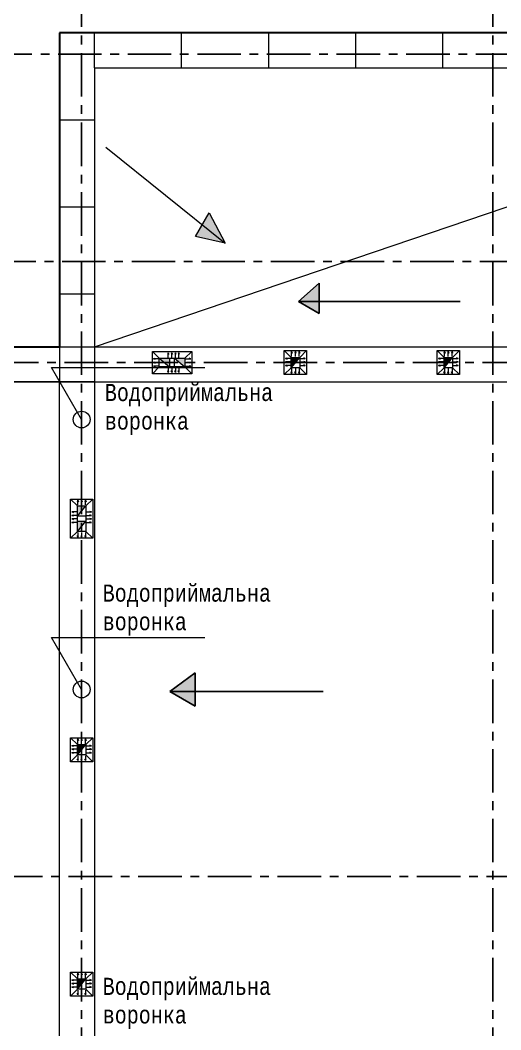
# Model space of a CAD drawing. Header units: millimetres. Extents: x -689206 to 4969298, y -1019800 to 703299.
# Drawn here: x 394231 to 401243, y -69882 to -55145 of the extents above; entities that cross this region are included whole.
import ezdxf

# ---------------------------------------------------------------- set-up
doc = ezdxf.new("R2010")
doc.units = ezdxf.units.MM
doc.linetypes.add('JIS_02_4.0', pattern=[5.5, 4, -1.5])
doc.linetypes.add('осеваяX2', pattern=[101.6, 63.5, -12.7, 12.7, -12.7])
doc.layers.add('кровля', color=211, linetype='Continuous')
doc.layers.add('четотам', color=7, linetype='Continuous')
for name, color, linetype, lineweight in [('РАЗМЕРЫ', 7, 'Continuous', 9), ('сваи', 7, 'JIS_02_4.0', 30), ('стены', 7, 'Continuous', 20)]:
    doc.layers.add(name, color=color, linetype=linetype, lineweight=lineweight)
doc.styles.add('Аннотативный', font='isocteur.ttf', dxfattribs={"width": 0.7, "height": 250})

msp = doc.modelspace()

# ---------------------------------------------------------------- hatches: boundary and pattern name
at = {"layer": 'кровля', "lineweight": 15}
h = msp.add_hatch(color=7, dxfattribs=at)
h.dxf.hatch_style = 1
h.paths.add_polyline_path([(396175, -60086.7), (396198.6, -60094.8), (396198.6, -60086.7)])
h.paths.add_polyline_path([(396175, -60086.7), (396198.6, -60086.7), (396198.6, -60078.5)])
h = msp.add_hatch(color=7, dxfattribs=at)
h.dxf.hatch_style = 1
h.paths.add_polyline_path([(396392.3, -60021.6), (396400.4, -60021.6), (396392.3, -59998)])
h.paths.add_polyline_path([(396384.2, -60021.6), (396392.3, -60021.6), (396392.3, -59998)])
h = msp.add_hatch(color=7, dxfattribs=at)
h.dxf.hatch_style = 1
h.paths.add_polyline_path([(396443.5, -59998), (396435.4, -60021.6), (396443.5, -60021.6)])
h.paths.add_polyline_path([(396443.5, -59998), (396443.5, -60021.6), (396451.7, -60021.6)])
h = msp.add_hatch(color=7, dxfattribs=at)
h.dxf.hatch_style = 1
h.paths.add_polyline_path([(396494.8, -59998), (396486.7, -60021.6), (396494.8, -60021.6)])
h.paths.add_polyline_path([(396494.8, -59998), (396494.8, -60021.6), (396502.9, -60021.6)])
h = msp.add_hatch(color=7, dxfattribs=at)
h.dxf.hatch_style = 1
h.paths.add_polyline_path([(396544.6, -59998), (396536.4, -60021.6), (396544.6, -60021.6)])
h.paths.add_polyline_path([(396544.6, -59998), (396544.6, -60021.6), (396552.7, -60021.6)])
h = msp.add_hatch(color=7, dxfattribs=at)
h.dxf.hatch_style = 1
h.paths.add_polyline_path([(396695.3, -60086.7), (396695.3, -60094.8), (396718.9, -60086.7)])
h.paths.add_polyline_path([(396695.3, -60078.5), (396695.3, -60086.7), (396718.9, -60086.7)])
at = {"layer": 'кровля', "lineweight": 15, "true_color": 0x000000}
h = msp.add_hatch(color=18, dxfattribs=at)
h.dxf.hatch_style = 1
h.paths.add_polyline_path([(398103, -60082.5), (398126.6, -60090.6), (398126.6, -60082.5)])
h.paths.add_polyline_path([(398103, -60082.5), (398126.6, -60082.5), (398126.6, -60074.4)])
h = msp.add_hatch(color=18, dxfattribs=at)
h.dxf.hatch_style = 1
h.paths.add_polyline_path([(398191.7, -60006.8), (398199.8, -60006.8), (398191.7, -59983.1)])
h.paths.add_polyline_path([(398183.5, -60006.8), (398191.7, -60006.8), (398191.7, -59983.1)])
h = msp.add_hatch(color=18, dxfattribs=at)
h.dxf.hatch_style = 1
h.paths.add_polyline_path([(398247, -60006.8), (398255.1, -60006.8), (398247, -59983.1)])
h.paths.add_polyline_path([(398238.8, -60006.8), (398247, -60006.8), (398247, -59983.1)])
h = msp.add_hatch(color=18, dxfattribs=at)
h.dxf.hatch_style = 1
h.paths.add_polyline_path([(398302.2, -59983.1), (398294.1, -60006.8), (398302.2, -60006.8)])
h.paths.add_polyline_path([(398302.2, -59983.1), (398302.2, -60006.8), (398310.4, -60006.8)])
h = msp.add_hatch(color=18, dxfattribs=at)
h.dxf.hatch_style = 1
h.paths.add_polyline_path([(398367.3, -60082.5), (398367.3, -60090.6), (398390.9, -60082.5)])
h.paths.add_polyline_path([(398367.3, -60074.4), (398367.3, -60082.5), (398390.9, -60082.5)])
h = msp.add_hatch(color=18, dxfattribs=at)
h.dxf.hatch_style = 1
h.paths.add_polyline_path([(400333, -60082.5), (400356.6, -60090.6), (400356.6, -60082.5)])
h.paths.add_polyline_path([(400333, -60082.5), (400356.6, -60082.5), (400356.6, -60074.4)])
h = msp.add_hatch(color=18, dxfattribs=at)
h.dxf.hatch_style = 1
h.paths.add_polyline_path([(400421.7, -60006.8), (400429.8, -60006.8), (400421.7, -59983.1)])
h.paths.add_polyline_path([(400413.5, -60006.8), (400421.7, -60006.8), (400421.7, -59983.1)])
h = msp.add_hatch(color=18, dxfattribs=at)
h.dxf.hatch_style = 1
h.paths.add_polyline_path([(400477, -60006.8), (400485.1, -60006.8), (400477, -59983.1)])
h.paths.add_polyline_path([(400468.8, -60006.8), (400477, -60006.8), (400477, -59983.1)])
h = msp.add_hatch(color=18, dxfattribs=at)
h.dxf.hatch_style = 1
h.paths.add_polyline_path([(400532.2, -59983.1), (400524.1, -60006.8), (400532.2, -60006.8)])
h.paths.add_polyline_path([(400532.2, -59983.1), (400532.2, -60006.8), (400540.4, -60006.8)])
h = msp.add_hatch(color=18, dxfattribs=at)
h.dxf.hatch_style = 1
h.paths.add_polyline_path([(400597.3, -60082.5), (400597.3, -60090.6), (400620.9, -60082.5)])
h.paths.add_polyline_path([(400597.3, -60074.4), (400597.3, -60082.5), (400620.9, -60082.5)])
at = {"layer": 'кровля', "lineweight": 15}
h = msp.add_hatch(color=7, dxfattribs=at)
h.dxf.hatch_style = 1
h.paths.add_polyline_path([(396198.6, -60197.2), (396198.6, -60189.1), (396175, -60197.2)])
h.paths.add_polyline_path([(396198.6, -60205.4), (396198.6, -60197.2), (396175, -60197.2)])
h = msp.add_hatch(color=7, dxfattribs=at)
h.dxf.hatch_style = 1
h.paths.add_polyline_path([(396392.3, -60285.9), (396400.4, -60262.3), (396392.3, -60262.3)])
h.paths.add_polyline_path([(396392.3, -60285.9), (396392.3, -60262.3), (396384.2, -60262.3)])
h = msp.add_hatch(color=7, dxfattribs=at)
h.dxf.hatch_style = 1
h.paths.add_polyline_path([(396443.5, -60262.3), (396435.4, -60262.3), (396443.5, -60285.9)])
h.paths.add_polyline_path([(396451.7, -60262.3), (396443.5, -60262.3), (396443.5, -60285.9)])
h = msp.add_hatch(color=7, dxfattribs=at)
h.dxf.hatch_style = 1
h.paths.add_polyline_path([(396494.8, -60262.3), (396486.7, -60262.3), (396494.8, -60285.9)])
h.paths.add_polyline_path([(396502.9, -60262.3), (396494.8, -60262.3), (396494.8, -60285.9)])
h = msp.add_hatch(color=7, dxfattribs=at)
h.dxf.hatch_style = 1
h.paths.add_polyline_path([(396544.6, -60262.3), (396536.4, -60262.3), (396544.6, -60285.9)])
h.paths.add_polyline_path([(396552.7, -60262.3), (396544.6, -60262.3), (396544.6, -60285.9)])
h = msp.add_hatch(color=7, dxfattribs=at)
h.dxf.hatch_style = 1
h.paths.add_polyline_path([(396695.3, -60142), (396695.3, -60150.1), (396718.9, -60142)])
h.paths.add_polyline_path([(396695.3, -60133.8), (396695.3, -60142), (396718.9, -60142)])
h = msp.add_hatch(color=7, dxfattribs=at)
h.dxf.hatch_style = 1
h.paths.add_polyline_path([(396718.9, -60197.2), (396695.3, -60189.1), (396695.3, -60197.2)])
h.paths.add_polyline_path([(396718.9, -60197.2), (396695.3, -60197.2), (396695.3, -60205.4)])
at = {"layer": 'кровля', "lineweight": 15, "true_color": 0x000000}
h = msp.add_hatch(color=18, dxfattribs=at)
h.dxf.hatch_style = 1
h.paths.add_polyline_path([(398103, -60133.8), (398126.6, -60141.9), (398126.6, -60133.8)])
h.paths.add_polyline_path([(398103, -60133.8), (398126.6, -60133.8), (398126.6, -60125.6)])
h = msp.add_hatch(color=18, dxfattribs=at)
h.dxf.hatch_style = 1
h.paths.add_polyline_path([(398126.6, -60185), (398126.6, -60176.9), (398103, -60185)])
h.paths.add_polyline_path([(398126.6, -60193.1), (398126.6, -60185), (398103, -60185)])
h = msp.add_hatch(color=18, dxfattribs=at)
h.dxf.hatch_style = 1
h.paths.add_polyline_path([(398367.3, -60133.8), (398367.3, -60141.9), (398390.9, -60133.8)])
h.paths.add_polyline_path([(398367.3, -60125.6), (398367.3, -60133.8), (398390.9, -60133.8)])
h = msp.add_hatch(color=18, dxfattribs=at)
h.dxf.hatch_style = 1
h.paths.add_polyline_path([(398390.9, -60185), (398367.3, -60176.9), (398367.3, -60185)])
h.paths.add_polyline_path([(398390.9, -60185), (398367.3, -60185), (398367.3, -60193.1)])
h = msp.add_hatch(color=18, dxfattribs=at)
h.dxf.hatch_style = 1
h.paths.add_polyline_path([(400333, -60133.8), (400356.6, -60141.9), (400356.6, -60133.8)])
h.paths.add_polyline_path([(400333, -60133.8), (400356.6, -60133.8), (400356.6, -60125.6)])
h = msp.add_hatch(color=18, dxfattribs=at)
h.dxf.hatch_style = 1
h.paths.add_polyline_path([(400356.6, -60185), (400356.6, -60176.9), (400333, -60185)])
h.paths.add_polyline_path([(400356.6, -60193.1), (400356.6, -60185), (400333, -60185)])
h = msp.add_hatch(color=18, dxfattribs=at)
h.dxf.hatch_style = 1
h.paths.add_polyline_path([(400597.3, -60133.8), (400597.3, -60141.9), (400620.9, -60133.8)])
h.paths.add_polyline_path([(400597.3, -60125.6), (400597.3, -60133.8), (400620.9, -60133.8)])
h = msp.add_hatch(color=18, dxfattribs=at)
h.dxf.hatch_style = 1
h.paths.add_polyline_path([(400620.9, -60185), (400597.3, -60176.9), (400597.3, -60185)])
h.paths.add_polyline_path([(400620.9, -60185), (400597.3, -60185), (400597.3, -60193.1)])
h = msp.add_hatch(color=18, dxfattribs=at)
h.dxf.hatch_style = 1
h.paths.add_polyline_path([(398199.8, -60277.1), (398191.7, -60277.1), (398191.7, -60300.8)])
h.paths.add_polyline_path([(398191.7, -60277.1), (398183.5, -60277.1), (398191.7, -60300.8)])
h = msp.add_hatch(color=18, dxfattribs=at)
h.dxf.hatch_style = 1
h.paths.add_polyline_path([(398255.1, -60277.1), (398247, -60277.1), (398247, -60300.8)])
h.paths.add_polyline_path([(398247, -60277.1), (398238.8, -60277.1), (398247, -60300.8)])
h = msp.add_hatch(color=18, dxfattribs=at)
h.dxf.hatch_style = 1
h.paths.add_polyline_path([(398302.2, -60277.1), (398294.1, -60277.1), (398302.2, -60300.8)])
h.paths.add_polyline_path([(398310.4, -60277.1), (398302.2, -60277.1), (398302.2, -60300.8)])
h = msp.add_hatch(color=18, dxfattribs=at)
h.dxf.hatch_style = 1
h.paths.add_polyline_path([(400429.8, -60277.1), (400421.7, -60277.1), (400421.7, -60300.8)])
h.paths.add_polyline_path([(400421.7, -60277.1), (400413.5, -60277.1), (400421.7, -60300.8)])
h = msp.add_hatch(color=18, dxfattribs=at)
h.dxf.hatch_style = 1
h.paths.add_polyline_path([(400485.1, -60277.1), (400477, -60277.1), (400477, -60300.8)])
h.paths.add_polyline_path([(400477, -60277.1), (400468.8, -60277.1), (400477, -60300.8)])
h = msp.add_hatch(color=18, dxfattribs=at)
h.dxf.hatch_style = 1
h.paths.add_polyline_path([(400532.2, -60277.1), (400524.1, -60277.1), (400532.2, -60300.8)])
h.paths.add_polyline_path([(400540.4, -60277.1), (400532.2, -60277.1), (400532.2, -60300.8)])
at = {"layer": 'кровля', "lineweight": 15}
h = msp.add_hatch(color=7, dxfattribs=at)
h.dxf.hatch_style = 1
h.paths.add_polyline_path([(395072.7, -62172.8), (395080.9, -62172.8), (395072.7, -62149.1)])
h.paths.add_polyline_path([(395064.6, -62172.8), (395072.7, -62172.8), (395072.7, -62149.1)])
h = msp.add_hatch(color=7, dxfattribs=at)
h.dxf.hatch_style = 1
h.paths.add_polyline_path([(395128, -62172.8), (395136.2, -62172.8), (395128, -62149.1)])
h.paths.add_polyline_path([(395119.9, -62172.8), (395128, -62172.8), (395128, -62149.1)])
h = msp.add_hatch(color=7, dxfattribs=at)
h.dxf.hatch_style = 1
h.paths.add_polyline_path([(395183.3, -62149.1), (395175.2, -62172.8), (395183.3, -62172.8)])
h.paths.add_polyline_path([(395183.3, -62149.1), (395183.3, -62172.8), (395191.4, -62172.8)])
h = msp.add_hatch(color=7, dxfattribs=at)
h.dxf.hatch_style = 1
h.paths.add_polyline_path([(394984, -62323.4), (395007.7, -62331.6), (395007.7, -62323.4)])
h.paths.add_polyline_path([(394984, -62323.4), (395007.7, -62323.4), (395007.7, -62315.3)])
h = msp.add_hatch(color=7, dxfattribs=at)
h.dxf.hatch_style = 1
h.paths.add_polyline_path([(395248.4, -62323.4), (395248.4, -62331.6), (395272, -62323.4)])
h.paths.add_polyline_path([(395248.4, -62315.3), (395248.4, -62323.4), (395272, -62323.4)])
h = msp.add_hatch(color=7, dxfattribs=at)
h.dxf.hatch_style = 1
h.paths.add_polyline_path([(394984, -62373.2), (395007.7, -62381.4), (395007.7, -62373.2)])
h.paths.add_polyline_path([(394984, -62373.2), (395007.7, -62373.2), (395007.7, -62365.1)])
h = msp.add_hatch(color=7, dxfattribs=at)
h.dxf.hatch_style = 1
h.paths.add_polyline_path([(394984, -62424.5), (395007.7, -62432.6), (395007.7, -62424.5)])
h.paths.add_polyline_path([(394984, -62424.5), (395007.7, -62424.5), (395007.7, -62416.3)])
h = msp.add_hatch(color=7, dxfattribs=at)
h.dxf.hatch_style = 1
h.paths.add_polyline_path([(395007.7, -62475.7), (395007.7, -62467.6), (394984, -62475.7)])
h.paths.add_polyline_path([(395007.7, -62483.9), (395007.7, -62475.7), (394984, -62475.7)])
h = msp.add_hatch(color=7, dxfattribs=at)
h.dxf.hatch_style = 1
h.paths.add_polyline_path([(395248.4, -62373.2), (395248.4, -62381.4), (395272, -62373.2)])
h.paths.add_polyline_path([(395248.4, -62365.1), (395248.4, -62373.2), (395272, -62373.2)])
h = msp.add_hatch(color=7, dxfattribs=at)
h.dxf.hatch_style = 1
h.paths.add_polyline_path([(395248.4, -62424.5), (395248.4, -62432.6), (395272, -62424.5)])
h.paths.add_polyline_path([(395248.4, -62416.3), (395248.4, -62424.5), (395272, -62424.5)])
h = msp.add_hatch(color=7, dxfattribs=at)
h.dxf.hatch_style = 1
h.paths.add_polyline_path([(395272, -62475.7), (395248.4, -62467.6), (395248.4, -62475.7)])
h.paths.add_polyline_path([(395272, -62475.7), (395248.4, -62475.7), (395248.4, -62483.9)])
h = msp.add_hatch(color=7, dxfattribs=at)
h.dxf.hatch_style = 1
h.paths.add_polyline_path([(395072.7, -62693), (395080.9, -62669.4), (395072.7, -62669.4)])
h.paths.add_polyline_path([(395072.7, -62693), (395072.7, -62669.4), (395064.6, -62669.4)])
h = msp.add_hatch(color=7, dxfattribs=at)
h.dxf.hatch_style = 1
h.paths.add_polyline_path([(395128, -62693), (395136.2, -62669.4), (395128, -62669.4)])
h.paths.add_polyline_path([(395128, -62693), (395128, -62669.4), (395119.9, -62669.4)])
h = msp.add_hatch(color=7, dxfattribs=at)
h.dxf.hatch_style = 1
h.paths.add_polyline_path([(395183.3, -62669.4), (395175.2, -62669.4), (395183.3, -62693)])
h.paths.add_polyline_path([(395191.4, -62669.4), (395183.3, -62669.4), (395183.3, -62693)])
at = {"layer": 'кровля', "lineweight": 15, "true_color": 0x000000}
h = msp.add_hatch(color=18, dxfattribs=at)
h.dxf.hatch_style = 1
h.paths.add_polyline_path([(395072.7, -65659), (395080.9, -65659), (395072.7, -65635.4)])
h.paths.add_polyline_path([(395064.6, -65659), (395072.7, -65659), (395072.7, -65635.4)])
h = msp.add_hatch(color=18, dxfattribs=at)
h.dxf.hatch_style = 1
h.paths.add_polyline_path([(395183.3, -65635.4), (395175.2, -65659), (395183.3, -65659)])
h.paths.add_polyline_path([(395183.3, -65635.4), (395183.3, -65659), (395191.4, -65659)])
h = msp.add_hatch(color=18, dxfattribs=at)
h.dxf.hatch_style = 1
h.paths.add_polyline_path([(394984, -65734.7), (395007.7, -65742.9), (395007.7, -65734.7)])
h.paths.add_polyline_path([(394984, -65734.7), (395007.7, -65734.7), (395007.7, -65726.6)])
h = msp.add_hatch(color=18, dxfattribs=at)
h.dxf.hatch_style = 1
h.paths.add_polyline_path([(394984, -65786), (395007.7, -65794.1), (395007.7, -65786)])
h.paths.add_polyline_path([(394984, -65786), (395007.7, -65786), (395007.7, -65777.8)])
h = msp.add_hatch(color=18, dxfattribs=at)
h.dxf.hatch_style = 1
h.paths.add_polyline_path([(395007.7, -65837.2), (395007.7, -65829.1), (394984, -65837.2)])
h.paths.add_polyline_path([(395007.7, -65845.4), (395007.7, -65837.2), (394984, -65837.2)])
h = msp.add_hatch(color=18, dxfattribs=at)
h.dxf.hatch_style = 1
h.paths.add_polyline_path([(395248.4, -65734.7), (395248.4, -65742.9), (395272, -65734.7)])
h.paths.add_polyline_path([(395248.4, -65726.6), (395248.4, -65734.7), (395272, -65734.7)])
h = msp.add_hatch(color=18, dxfattribs=at)
h.dxf.hatch_style = 1
h.paths.add_polyline_path([(395248.4, -65786), (395248.4, -65794.1), (395272, -65786)])
h.paths.add_polyline_path([(395248.4, -65777.8), (395248.4, -65786), (395272, -65786)])
h = msp.add_hatch(color=18, dxfattribs=at)
h.dxf.hatch_style = 1
h.paths.add_polyline_path([(395272, -65837.2), (395248.4, -65829.1), (395248.4, -65837.2)])
h.paths.add_polyline_path([(395272, -65837.2), (395248.4, -65837.2), (395248.4, -65845.4)])
h = msp.add_hatch(color=18, dxfattribs=at)
h.dxf.hatch_style = 1
h.paths.add_polyline_path([(395080.9, -65929.4), (395072.7, -65929.4), (395072.7, -65953)])
h.paths.add_polyline_path([(395072.7, -65929.4), (395064.6, -65929.4), (395072.7, -65953)])
h = msp.add_hatch(color=18, dxfattribs=at)
h.dxf.hatch_style = 1
h.paths.add_polyline_path([(395183.3, -65929.4), (395175.2, -65929.4), (395183.3, -65953)])
h.paths.add_polyline_path([(395191.4, -65929.4), (395183.3, -65929.4), (395183.3, -65953)])
h = msp.add_hatch(color=18, dxfattribs=at)
h.dxf.hatch_style = 1
h.paths.add_polyline_path([(395072.7, -69079), (395080.9, -69079), (395072.7, -69055.4)])
h.paths.add_polyline_path([(395064.6, -69079), (395072.7, -69079), (395072.7, -69055.4)])
h = msp.add_hatch(color=18, dxfattribs=at)
h.dxf.hatch_style = 1
h.paths.add_polyline_path([(395128, -69079), (395136.2, -69079), (395128, -69055.4)])
h.paths.add_polyline_path([(395119.9, -69079), (395128, -69079), (395128, -69055.4)])
h = msp.add_hatch(color=18, dxfattribs=at)
h.dxf.hatch_style = 1
h.paths.add_polyline_path([(395183.3, -69055.4), (395175.2, -69079), (395183.3, -69079)])
h.paths.add_polyline_path([(395183.3, -69055.4), (395183.3, -69079), (395191.4, -69079)])
h = msp.add_hatch(color=18, dxfattribs=at)
h.dxf.hatch_style = 1
h.paths.add_polyline_path([(394984, -69154.7), (395007.7, -69162.9), (395007.7, -69154.7)])
h.paths.add_polyline_path([(394984, -69154.7), (395007.7, -69154.7), (395007.7, -69146.6)])
h = msp.add_hatch(color=18, dxfattribs=at)
h.dxf.hatch_style = 1
h.paths.add_polyline_path([(394984, -69206), (395007.7, -69214.1), (395007.7, -69206)])
h.paths.add_polyline_path([(394984, -69206), (395007.7, -69206), (395007.7, -69197.8)])
h = msp.add_hatch(color=18, dxfattribs=at)
h.dxf.hatch_style = 1
h.paths.add_polyline_path([(395007.7, -69257.2), (395007.7, -69249.1), (394984, -69257.2)])
h.paths.add_polyline_path([(395007.7, -69265.4), (395007.7, -69257.2), (394984, -69257.2)])
h = msp.add_hatch(color=18, dxfattribs=at)
h.dxf.hatch_style = 1
h.paths.add_polyline_path([(395248.4, -69154.7), (395248.4, -69162.9), (395272, -69154.7)])
h.paths.add_polyline_path([(395248.4, -69146.6), (395248.4, -69154.7), (395272, -69154.7)])
h = msp.add_hatch(color=18, dxfattribs=at)
h.dxf.hatch_style = 1
h.paths.add_polyline_path([(395248.4, -69206), (395248.4, -69214.1), (395272, -69206)])
h.paths.add_polyline_path([(395248.4, -69197.8), (395248.4, -69206), (395272, -69206)])
h = msp.add_hatch(color=18, dxfattribs=at)
h.dxf.hatch_style = 1
h.paths.add_polyline_path([(395272, -69257.2), (395248.4, -69249.1), (395248.4, -69257.2)])
h.paths.add_polyline_path([(395272, -69257.2), (395248.4, -69257.2), (395248.4, -69265.4)])
h = msp.add_hatch(color=18, dxfattribs=at)
h.dxf.hatch_style = 1
h.paths.add_polyline_path([(395080.9, -69349.4), (395072.7, -69349.4), (395072.7, -69373)])
h.paths.add_polyline_path([(395072.7, -69349.4), (395064.6, -69349.4), (395072.7, -69373)])
h = msp.add_hatch(color=18, dxfattribs=at)
h.dxf.hatch_style = 1
h.paths.add_polyline_path([(395136.2, -69349.4), (395128, -69349.4), (395128, -69373)])
h.paths.add_polyline_path([(395128, -69349.4), (395119.9, -69349.4), (395128, -69373)])
h = msp.add_hatch(color=18, dxfattribs=at)
h.dxf.hatch_style = 1
h.paths.add_polyline_path([(395183.3, -69349.4), (395175.2, -69349.4), (395183.3, -69373)])
h.paths.add_polyline_path([(395191.4, -69349.4), (395183.3, -69349.4), (395183.3, -69373)])
at = {"layer": 'РАЗМЕРЫ', "lineweight": 20, "ltscale": 150}
h = msp.add_hatch(color=256, dxfattribs=at)
h.dxf.hatch_style = 1
h.paths.add_polyline_path([(396633.8, -60204.5), (396633.8, -60079.5), (396483.8, -60079.5)])
h.paths.add_polyline_path([(396410.1, -60204.5), (396410.1, -60079.5), (396260.1, -60079.5)])
h = msp.add_hatch(color=256, dxfattribs=at)
h.dxf.hatch_style = 1
h.paths.add_polyline_path([(398309.5, -60067), (398184.5, -60067), (398184.5, -60217)])
h = msp.add_hatch(color=256, dxfattribs=at)
h.dxf.hatch_style = 1
h.paths.add_polyline_path([(400539.5, -60067), (400414.5, -60067), (400414.5, -60217)])
h = msp.add_hatch(color=256, dxfattribs=at)
h.dxf.hatch_style = 1
h.paths.add_polyline_path([(395190.5, -62234.2), (395065.5, -62234.2), (395065.5, -62384.2)])
h.paths.add_polyline_path([(395190.5, -62457.9), (395065.5, -62457.9), (395065.5, -62607.9)])
h = msp.add_hatch(color=256, dxfattribs=at)
h.dxf.hatch_style = 1
h.paths.add_polyline_path([(395190.5, -65719.2), (395065.5, -65719.2), (395065.5, -65869.2)])
h = msp.add_hatch(color=256, dxfattribs=at)
h.dxf.hatch_style = 1
h.paths.add_polyline_path([(395190.5, -69139.2), (395065.5, -69139.2), (395065.5, -69289.2)])
at = {"layer": 'сваи', "lineweight": 20, "ltscale": 15000}
h = msp.add_hatch(color=256, dxfattribs=at)
h.dxf.hatch_style = 1
h.paths.add_polyline_path([(396987.9, -57957.2), (396887, -58132), (397220, -58400)])
h.paths.add_polyline_path([(396887, -58132), (396790, -58300), (397220, -58400)])
h.paths.add_polyline_path([(398595.5, -59250), (398291.5, -59250), (398595.5, -59425.5)])
h.paths.add_polyline_path([(398595.5, -58985.2), (398291.5, -59250), (398595.5, -59250)])
h.paths.add_polyline_path([(396783.6, -64671), (396415.2, -64942.8), (396783.6, -64942.8)])
h.paths.add_polyline_path([(396783.6, -64942.8), (396415.2, -64942.8), (396783.6, -65155.5)])
h.paths.add_polyline_path([(393457.2, -64621.8), (393457.2, -64898.1), (393935.8, -64898.1)])
h.paths.add_polyline_path([(393935.8, -64898.1), (393457.2, -64898.1), (393457.2, -65133.5)])
h.paths.add_polyline_path([(396235.5, -70760), (395931.5, -70760), (396235.5, -70935.5)])
h.paths.add_polyline_path([(396235.5, -70495.2), (395931.5, -70760), (396235.5, -70760)])
h.paths.add_polyline_path([(393768.8, -70532.8), (393768.8, -70708.3), (394072.8, -70708.3)])
h.paths.add_polyline_path([(394072.8, -70708.3), (393768.8, -70708.3), (393768.8, -70973.1)])
h.paths.add_polyline_path([(398595.5, -75815.2), (398291.5, -76080), (398595.5, -76080)])
h.paths.add_polyline_path([(398595.5, -76080), (398291.5, -76080), (398595.5, -76255.5)])
h.paths.add_polyline_path([(397220, -76980), (396777.2, -77212.1), (396952, -77313)])
h.paths.add_polyline_path([(397220, -76980), (396952, -77313), (397120, -77410)])

# ---------------------------------------------------------------- linework, layer by layer
at = {"layer": 'кровля', "color": 18, "lineweight": 15, "true_color": 0x000000}
for p, q in [((398184.5, -60067), (398084.5, -59967)), ((398309.5, -60067), (398409.5, -59967)), ((400414.5, -60067), (400314.5, -59967)), ((400539.5, -60067), (400639.5, -59967)), ((398103, -60082.5), (398126.6, -60074.4)), ((398173, -60082.5), (398103, -60082.5)), ((398103, -60082.5), (398126.6, -60090.6)), ((398126.6, -60074.4), (398126.6, -60082.5)), ((398126.6, -60090.6), (398126.6, -60082.5)), ((398191.7, -59983.1), (398183.5, -60006.8)), ((398183.5, -60006.8), (398191.7, -60006.8)), ((398191.7, -60053.1), (398191.7, -59983.1)), ((398191.7, -59983.1), (398199.8, -60006.8)), ((398199.8, -60006.8), (398191.7, -60006.8)), ((398247, -59983.1), (398238.8, -60006.8)), ((398238.8, -60006.8), (398247, -60006.8)), ((398247, -60053.1), (398247, -59983.1)), ((398247, -59983.1), (398255.1, -60006.8)), ((398255.1, -60006.8), (398247, -60006.8)), ((398302.2, -59983.1), (398294.1, -60006.8)), ((398294.1, -60006.8), (398302.2, -60006.8)), ((398302.2, -60053.1), (398302.2, -59983.1)), ((398302.2, -59983.1), (398310.4, -60006.8)), ((398310.4, -60006.8), (398302.2, -60006.8)), ((398320.9, -60082.5), (398390.9, -60082.5)), ((398390.9, -60082.5), (398367.3, -60074.4)), ((398367.3, -60074.4), (398367.3, -60082.5)), ((398390.9, -60082.5), (398367.3, -60090.6)), ((398367.3, -60090.6), (398367.3, -60082.5)), ((400333, -60082.5), (400356.6, -60074.4)), ((400403, -60082.5), (400333, -60082.5)), ((400333, -60082.5), (400356.6, -60090.6)), ((400356.6, -60074.4), (400356.6, -60082.5)), ((400356.6, -60090.6), (400356.6, -60082.5)), ((400421.7, -59983.1), (400413.5, -60006.8)), ((400413.5, -60006.8), (400421.7, -60006.8)), ((400421.7, -60053.1), (400421.7, -59983.1)), ((400421.7, -59983.1), (400429.8, -60006.8)), ((400429.8, -60006.8), (400421.7, -60006.8)), ((400477, -59983.1), (400468.8, -60006.8)), ((400468.8, -60006.8), (400477, -60006.8)), ((400477, -60053.1), (400477, -59983.1)), ((400477, -59983.1), (400485.1, -60006.8)), ((400485.1, -60006.8), (400477, -60006.8)), ((400532.2, -59983.1), (400524.1, -60006.8)), ((400524.1, -60006.8), (400532.2, -60006.8)), ((400532.2, -60053.1), (400532.2, -59983.1)), ((400532.2, -59983.1), (400540.4, -60006.8)), ((400540.4, -60006.8), (400532.2, -60006.8)), ((400550.9, -60082.5), (400620.9, -60082.5)), ((400620.9, -60082.5), (400597.3, -60074.4)), ((400597.3, -60074.4), (400597.3, -60082.5)), ((400620.9, -60082.5), (400597.3, -60090.6)), ((400597.3, -60090.6), (400597.3, -60082.5)), ((398184.5, -60217), (398084.5, -60317)), ((398103, -60133.8), (398126.6, -60125.6)), ((398173, -60133.8), (398103, -60133.8)), ((398103, -60133.8), (398126.6, -60141.9)), ((398103, -60185), (398126.6, -60176.9)), ((398173, -60185), (398103, -60185)), ((398103, -60185), (398126.6, -60193.1)), ((398126.6, -60125.6), (398126.6, -60133.8)), ((398126.6, -60141.9), (398126.6, -60133.8)), ((398126.6, -60176.9), (398126.6, -60185)), ((398126.6, -60193.1), (398126.6, -60185)), ((398191.7, -60230.8), (398191.7, -60300.8)), ((398247, -60230.8), (398247, -60300.8)), ((398302.2, -60230.8), (398302.2, -60300.8)), ((398309.5, -60217), (398409.5, -60317)), ((398320.9, -60133.8), (398390.9, -60133.8)), ((398320.9, -60185), (398390.9, -60185)), ((398390.9, -60133.8), (398367.3, -60125.6)), ((398367.3, -60125.6), (398367.3, -60133.8)), ((398390.9, -60133.8), (398367.3, -60141.9)), ((398367.3, -60141.9), (398367.3, -60133.8)), ((398390.9, -60185), (398367.3, -60176.9)), ((398367.3, -60176.9), (398367.3, -60185)), ((398390.9, -60185), (398367.3, -60193.1)), ((398367.3, -60193.1), (398367.3, -60185)), ((400414.5, -60217), (400314.5, -60317)), ((400333, -60133.8), (400356.6, -60125.6)), ((400403, -60133.8), (400333, -60133.8)), ((400333, -60133.8), (400356.6, -60141.9)), ((400333, -60185), (400356.6, -60176.9)), ((400403, -60185), (400333, -60185)), ((400333, -60185), (400356.6, -60193.1)), ((400356.6, -60125.6), (400356.6, -60133.8)), ((400356.6, -60141.9), (400356.6, -60133.8)), ((400356.6, -60176.9), (400356.6, -60185)), ((400356.6, -60193.1), (400356.6, -60185)), ((400421.7, -60230.8), (400421.7, -60300.8)), ((400477, -60230.8), (400477, -60300.8)), ((400532.2, -60230.8), (400532.2, -60300.8)), ((400539.5, -60217), (400639.5, -60317)), ((400550.9, -60133.8), (400620.9, -60133.8)), ((400550.9, -60185), (400620.9, -60185)), ((400620.9, -60133.8), (400597.3, -60125.6)), ((400597.3, -60125.6), (400597.3, -60133.8)), ((400620.9, -60133.8), (400597.3, -60141.9)), ((400597.3, -60141.9), (400597.3, -60133.8)), ((400620.9, -60185), (400597.3, -60176.9)), ((400597.3, -60176.9), (400597.3, -60185)), ((400620.9, -60185), (400597.3, -60193.1)), ((400597.3, -60193.1), (400597.3, -60185)), ((398191.7, -60300.8), (398183.5, -60277.1)), ((398183.5, -60277.1), (398191.7, -60277.1)), ((398191.7, -60300.8), (398199.8, -60277.1)), ((398199.8, -60277.1), (398191.7, -60277.1)), ((398247, -60300.8), (398238.8, -60277.1)), ((398238.8, -60277.1), (398247, -60277.1)), ((398247, -60300.8), (398255.1, -60277.1)), ((398255.1, -60277.1), (398247, -60277.1)), ((398302.2, -60300.8), (398294.1, -60277.1)), ((398294.1, -60277.1), (398302.2, -60277.1)), ((398302.2, -60300.8), (398310.4, -60277.1)), ((398310.4, -60277.1), (398302.2, -60277.1)), ((400421.7, -60300.8), (400413.5, -60277.1)), ((400413.5, -60277.1), (400421.7, -60277.1)), ((400421.7, -60300.8), (400429.8, -60277.1)), ((400429.8, -60277.1), (400421.7, -60277.1)), ((400477, -60300.8), (400468.8, -60277.1)), ((400468.8, -60277.1), (400477, -60277.1)), ((400477, -60300.8), (400485.1, -60277.1)), ((400485.1, -60277.1), (400477, -60277.1)), ((400532.2, -60300.8), (400524.1, -60277.1)), ((400524.1, -60277.1), (400532.2, -60277.1)), ((400532.2, -60300.8), (400540.4, -60277.1)), ((400540.4, -60277.1), (400532.2, -60277.1)), ((395065.5, -65719.2), (394965.5, -65619.2)), ((395072.7, -65635.4), (395064.6, -65659)), ((395064.6, -65659), (395072.7, -65659)), ((395072.7, -65705.4), (395072.7, -65635.4)), ((395072.7, -65635.4), (395080.9, -65659)), ((395080.9, -65659), (395072.7, -65659)), ((395119.9, -65659), (395128, -65659)), ((395128, -65705.4), (395128, -65635.4)), ((395128, -65635.4), (395136.2, -65659)), ((395183.3, -65635.4), (395175.2, -65659)), ((395175.2, -65659), (395183.3, -65659)), ((395183.3, -65705.4), (395183.3, -65635.4)), ((395183.3, -65635.4), (395191.4, -65659)), ((395191.4, -65659), (395183.3, -65659)), ((395190.5, -65719.2), (395290.5, -65619.2)), ((395065.5, -65869.2), (394965.5, -65969.2)), ((394984, -65734.7), (395007.7, -65726.6)), ((395054, -65734.7), (394984, -65734.7)), ((394984, -65734.7), (395007.7, -65742.9)), ((394984, -65786), (395007.7, -65777.8)), ((395054, -65786), (394984, -65786)), ((394984, -65786), (395007.7, -65794.1)), ((394984, -65837.2), (395007.7, -65829.1)), ((395054, -65837.2), (394984, -65837.2)), ((394984, -65837.2), (395007.7, -65845.4)), ((395007.7, -65726.6), (395007.7, -65734.7)), ((395007.7, -65742.9), (395007.7, -65734.7)), ((395007.7, -65777.8), (395007.7, -65786)), ((395007.7, -65794.1), (395007.7, -65786)), ((395007.7, -65829.1), (395007.7, -65837.2)), ((395007.7, -65845.4), (395007.7, -65837.2)), ((395190.5, -65869.2), (395290.5, -65969.2)), ((395202, -65734.7), (395272, -65734.7)), ((395202, -65786), (395272, -65786)), ((395202, -65837.2), (395272, -65837.2)), ((395272, -65734.7), (395248.4, -65726.6)), ((395248.4, -65726.6), (395248.4, -65734.7)), ((395272, -65734.7), (395248.4, -65742.9)), ((395248.4, -65742.9), (395248.4, -65734.7)), ((395272, -65786), (395248.4, -65777.8)), ((395248.4, -65777.8), (395248.4, -65786)), ((395272, -65786), (395248.4, -65794.1)), ((395248.4, -65794.1), (395248.4, -65786)), ((395272, -65837.2), (395248.4, -65829.1)), ((395248.4, -65829.1), (395248.4, -65837.2)), ((395272, -65837.2), (395248.4, -65845.4)), ((395248.4, -65845.4), (395248.4, -65837.2)), ((395072.7, -65953), (395064.6, -65929.4)), ((395064.6, -65929.4), (395072.7, -65929.4)), ((395072.7, -65883), (395072.7, -65953)), ((395072.7, -65953), (395080.9, -65929.4)), ((395080.9, -65929.4), (395072.7, -65929.4)), ((395128, -65953), (395119.9, -65929.4)), ((395128, -65883), (395128, -65953)), ((395128, -65953), (395136.2, -65929.4)), ((395183.3, -65953), (395175.2, -65929.4)), ((395175.2, -65929.4), (395183.3, -65929.4)), ((395183.3, -65883), (395183.3, -65953)), ((395183.3, -65953), (395191.4, -65929.4)), ((395191.4, -65929.4), (395183.3, -65929.4)), ((395065.5, -69139.2), (394965.5, -69039.2)), ((395072.7, -69055.4), (395064.6, -69079)), ((395064.6, -69079), (395072.7, -69079)), ((395072.7, -69125.4), (395072.7, -69055.4)), ((395072.7, -69055.4), (395080.9, -69079)), ((395080.9, -69079), (395072.7, -69079)), ((395128, -69125.4), (395128, -69055.4)), ((395128, -69055.4), (395136.2, -69079)), ((395136.2, -69079), (395128, -69079)), ((395183.3, -69055.4), (395175.2, -69079)), ((395175.2, -69079), (395183.3, -69079)), ((395183.3, -69125.4), (395183.3, -69055.4)), ((395183.3, -69055.4), (395191.4, -69079)), ((395191.4, -69079), (395183.3, -69079)), ((395190.5, -69139.2), (395290.5, -69039.2)), ((394984, -69154.7), (395007.7, -69146.6)), ((395054, -69154.7), (394984, -69154.7)), ((394984, -69154.7), (395007.7, -69162.9)), ((394984, -69206), (395007.7, -69197.8)), ((395054, -69206), (394984, -69206)), ((394984, -69206), (395007.7, -69214.1)), ((394984, -69257.2), (395007.7, -69249.1)), ((395054, -69257.2), (394984, -69257.2)), ((394984, -69257.2), (395007.7, -69265.4)), ((395007.7, -69146.6), (395007.7, -69154.7)), ((395007.7, -69162.9), (395007.7, -69154.7)), ((395007.7, -69197.8), (395007.7, -69206)), ((395007.7, -69214.1), (395007.7, -69206)), ((395007.7, -69249.1), (395007.7, -69257.2)), ((395007.7, -69265.4), (395007.7, -69257.2)), ((395202, -69154.7), (395272, -69154.7)), ((395202, -69206), (395272, -69206)), ((395202, -69257.2), (395272, -69257.2)), ((395272, -69154.7), (395248.4, -69146.6)), ((395248.4, -69146.6), (395248.4, -69154.7)), ((395272, -69154.7), (395248.4, -69162.9)), ((395248.4, -69162.9), (395248.4, -69154.7)), ((395272, -69206), (395248.4, -69197.8)), ((395248.4, -69197.8), (395248.4, -69206)), ((395272, -69206), (395248.4, -69214.1)), ((395248.4, -69214.1), (395248.4, -69206)), ((395272, -69257.2), (395248.4, -69249.1)), ((395248.4, -69249.1), (395248.4, -69257.2)), ((395272, -69257.2), (395248.4, -69265.4)), ((395248.4, -69265.4), (395248.4, -69257.2)), ((395065.5, -69289.2), (394965.5, -69389.2)), ((395072.7, -69373), (395064.6, -69349.4)), ((395064.6, -69349.4), (395072.7, -69349.4)), ((395072.7, -69303), (395072.7, -69373)), ((395072.7, -69373), (395080.9, -69349.4)), ((395080.9, -69349.4), (395072.7, -69349.4)), ((395128, -69303), (395128, -69373)), ((395128, -69373), (395136.2, -69349.4)), ((395136.2, -69349.4), (395128, -69349.4)), ((395183.3, -69373), (395175.2, -69349.4)), ((395175.2, -69349.4), (395183.3, -69349.4)), ((395183.3, -69303), (395183.3, -69373)), ((395183.3, -69373), (395191.4, -69349.4)), ((395191.4, -69349.4), (395183.3, -69349.4)), ((395190.5, -69289.2), (395290.5, -69389.2))]:
    msp.add_line(p, q, dxfattribs=at)
at = {"layer": 'кровля', "color": 7, "lineweight": 15}
for p, q in [((396260.1, -60079.5), (396160.1, -59979.5)), ((396175, -60086.7), (396198.6, -60078.5)), ((396245, -60086.7), (396175, -60086.7)), ((396175, -60086.7), (396198.6, -60094.8)), ((396198.6, -60078.5), (396198.6, -60086.7)), ((396198.6, -60094.8), (396198.6, -60086.7)), ((396392.3, -59998), (396384.2, -60021.6)), ((396384.2, -60021.6), (396392.3, -60021.6)), ((396392.3, -60068), (396392.3, -59998)), ((396392.3, -59998), (396400.4, -60021.6)), ((396400.4, -60021.6), (396392.3, -60021.6)), ((396443.5, -59998), (396435.4, -60021.6)), ((396435.4, -60021.6), (396443.5, -60021.6)), ((396443.5, -60068), (396443.5, -59998)), ((396443.5, -59998), (396451.7, -60021.6)), ((396451.7, -60021.6), (396443.5, -60021.6)), ((396494.8, -59998), (396486.7, -60021.6)), ((396486.7, -60021.6), (396494.8, -60021.6)), ((396494.8, -60068), (396494.8, -59998)), ((396494.8, -59998), (396502.9, -60021.6)), ((396502.9, -60021.6), (396494.8, -60021.6)), ((396544.6, -59998), (396536.4, -60021.6)), ((396536.4, -60021.6), (396544.6, -60021.6)), ((396544.6, -60068), (396544.6, -59998)), ((396544.6, -59998), (396552.7, -60021.6)), ((396552.7, -60021.6), (396544.6, -60021.6)), ((396633.8, -60079.5), (396733.8, -59979.5)), ((396648.9, -60086.7), (396718.9, -60086.7)), ((396718.9, -60086.7), (396695.3, -60078.5)), ((396695.3, -60078.5), (396695.3, -60086.7)), ((396718.9, -60086.7), (396695.3, -60094.8)), ((396695.3, -60094.8), (396695.3, -60086.7)), ((396260.1, -60204.5), (396160.1, -60304.5)), ((396175, -60142), (396198.6, -60133.8)), ((396245, -60142), (396175, -60142)), ((396175, -60142), (396198.6, -60150.1)), ((396175, -60197.2), (396198.6, -60189.1)), ((396245, -60197.2), (396175, -60197.2)), ((396175, -60197.2), (396198.6, -60205.4)), ((396198.6, -60133.8), (396198.6, -60142)), ((396198.6, -60189.1), (396198.6, -60197.2)), ((396198.6, -60205.4), (396198.6, -60197.2)), ((396392.3, -60285.9), (396384.2, -60262.3)), ((396384.2, -60262.3), (396392.3, -60262.3)), ((396392.3, -60215.9), (396392.3, -60285.9)), ((396392.3, -60285.9), (396400.4, -60262.3)), ((396400.4, -60262.3), (396392.3, -60262.3)), ((396443.5, -60285.9), (396435.4, -60262.3)), ((396435.4, -60262.3), (396443.5, -60262.3)), ((396443.5, -60215.9), (396443.5, -60285.9)), ((396443.5, -60285.9), (396451.7, -60262.3)), ((396451.7, -60262.3), (396443.5, -60262.3)), ((396494.8, -60285.9), (396486.7, -60262.3)), ((396486.7, -60262.3), (396494.8, -60262.3)), ((396494.8, -60215.9), (396494.8, -60285.9)), ((396494.8, -60285.9), (396502.9, -60262.3)), ((396502.9, -60262.3), (396494.8, -60262.3)), ((396544.6, -60285.9), (396536.4, -60262.3)), ((396536.4, -60262.3), (396544.6, -60262.3)), ((396544.6, -60215.9), (396544.6, -60285.9)), ((396544.6, -60285.9), (396552.7, -60262.3)), ((396552.7, -60262.3), (396544.6, -60262.3)), ((396633.8, -60204.5), (396733.8, -60304.5)), ((396648.9, -60142), (396718.9, -60142)), ((396648.9, -60197.2), (396718.9, -60197.2)), ((396718.9, -60142), (396695.3, -60150.1)), ((396718.9, -60197.2), (396695.3, -60189.1)), ((396695.3, -60189.1), (396695.3, -60197.2)), ((396718.9, -60197.2), (396695.3, -60205.4)), ((396695.3, -60205.4), (396695.3, -60197.2)), ((395065.5, -62234.2), (394965.5, -62134.2)), ((395072.7, -62149.1), (395064.6, -62172.8)), ((395064.6, -62172.8), (395072.7, -62172.8)), ((395072.7, -62219.1), (395072.7, -62149.1)), ((395072.7, -62149.1), (395080.9, -62172.8)), ((395080.9, -62172.8), (395072.7, -62172.8)), ((395128, -62149.1), (395119.9, -62172.8)), ((395119.9, -62172.8), (395128, -62172.8)), ((395128, -62219.1), (395128, -62149.1)), ((395128, -62149.1), (395136.2, -62172.8)), ((395183.3, -62149.1), (395175.2, -62172.8)), ((395175.2, -62172.8), (395183.3, -62172.8)), ((395183.3, -62219.1), (395183.3, -62149.1)), ((395183.3, -62149.1), (395191.4, -62172.8)), ((395191.4, -62172.8), (395183.3, -62172.8)), ((395190.5, -62234.2), (395290.5, -62134.2)), ((394984, -62323.4), (395007.7, -62315.3)), ((395054, -62323.4), (394984, -62323.4)), ((394984, -62323.4), (395007.7, -62331.6)), ((395007.7, -62315.3), (395007.7, -62323.4)), ((395007.7, -62331.6), (395007.7, -62323.4)), ((395202, -62323.4), (395272, -62323.4)), ((395272, -62323.4), (395248.4, -62315.3)), ((395248.4, -62315.3), (395248.4, -62323.4)), ((395272, -62323.4), (395248.4, -62331.6)), ((395248.4, -62331.6), (395248.4, -62323.4)), ((394984, -62373.2), (395007.7, -62365.1)), ((395054, -62373.2), (394984, -62373.2)), ((394984, -62373.2), (395007.7, -62381.4)), ((394984, -62424.5), (395007.7, -62416.3)), ((395054, -62424.5), (394984, -62424.5)), ((394984, -62424.5), (395007.7, -62432.6)), ((394984, -62475.7), (395007.7, -62467.6)), ((395054, -62475.7), (394984, -62475.7)), ((394984, -62475.7), (395007.7, -62483.9)), ((395007.7, -62365.1), (395007.7, -62373.2)), ((395007.7, -62381.4), (395007.7, -62373.2)), ((395007.7, -62416.3), (395007.7, -62424.5)), ((395007.7, -62432.6), (395007.7, -62424.5)), ((395007.7, -62467.6), (395007.7, -62475.7)), ((395007.7, -62483.9), (395007.7, -62475.7)), ((395202, -62373.2), (395272, -62373.2)), ((395202, -62424.5), (395272, -62424.5)), ((395202, -62475.7), (395272, -62475.7)), ((395272, -62373.2), (395248.4, -62365.1)), ((395248.4, -62365.1), (395248.4, -62373.2)), ((395272, -62373.2), (395248.4, -62381.4)), ((395248.4, -62381.4), (395248.4, -62373.2)), ((395272, -62424.5), (395248.4, -62416.3)), ((395248.4, -62416.3), (395248.4, -62424.5)), ((395272, -62424.5), (395248.4, -62432.6)), ((395248.4, -62432.6), (395248.4, -62424.5)), ((395272, -62475.7), (395248.4, -62467.6)), ((395248.4, -62467.6), (395248.4, -62475.7)), ((395272, -62475.7), (395248.4, -62483.9)), ((395248.4, -62483.9), (395248.4, -62475.7)), ((395065.5, -62607.9), (394965.5, -62707.9)), ((395072.7, -62623), (395072.7, -62693)), ((395128, -62623), (395128, -62693)), ((395183.3, -62623), (395183.3, -62693)), ((395190.5, -62607.9), (395290.5, -62707.9)), ((395072.7, -62693), (395064.6, -62669.4)), ((395064.6, -62669.4), (395072.7, -62669.4)), ((395072.7, -62693), (395080.9, -62669.4)), ((395080.9, -62669.4), (395072.7, -62669.4)), ((395128, -62693), (395119.9, -62669.4)), ((395128, -62693), (395136.2, -62669.4)), ((395136.2, -62669.4), (395128, -62669.4)), ((395183.3, -62693), (395175.2, -62669.4)), ((395175.2, -62669.4), (395183.3, -62669.4)), ((395183.3, -62693), (395191.4, -62669.4)), ((395191.4, -62669.4), (395183.3, -62669.4))]:
    msp.add_line(p, q, dxfattribs=at)
at = {"layer": 'кровля', "color": 18, "lineweight": 15, "true_color": 0x000000}
for points in [[(398084.5, -59967), (398409.5, -59967), (398409.5, -60317), (398084.5, -60317)], [(400314.5, -59967), (400639.5, -59967), (400639.5, -60317), (400314.5, -60317)], [(398184.5, -60067), (398309.5, -60067), (398309.5, -60217), (398184.5, -60217)], [(400414.5, -60067), (400539.5, -60067), (400539.5, -60217), (400414.5, -60217)], [(394965.5, -65619.2), (395290.5, -65619.2), (395290.5, -65969.2), (394965.5, -65969.2)], [(395065.5, -65719.2), (395190.5, -65719.2), (395190.5, -65869.2), (395065.5, -65869.2)], [(394965.5, -69039.2), (395290.5, -69039.2), (395290.5, -69389.2), (394965.5, -69389.2)], [(395065.5, -69139.2), (395190.5, -69139.2), (395190.5, -69289.2), (395065.5, -69289.2)]]:
    msp.add_lwpolyline(points, close=True, dxfattribs=at)
at = {"layer": 'кровля', "color": 7, "lineweight": 15}
for points in [[(396733.8, -59979.5), (396733.8, -60304.5), (396160.1, -60304.5), (396160.1, -59979.5)], [(396633.8, -60079.5), (396633.8, -60204.5), (396260.1, -60204.5), (396260.1, -60079.5)], [(394965.5, -62134.2), (395290.5, -62134.2), (395290.5, -62707.9), (394965.5, -62707.9)], [(395065.5, -62234.2), (395190.5, -62234.2), (395190.5, -62607.9), (395065.5, -62607.9)]]:
    msp.add_lwpolyline(points, close=True, dxfattribs=at)
at = {"layer": 'РАЗМЕРЫ', "lineweight": 20, "ltscale": 150}
for p, q in [((395317, -55842), (395317, -55332)), ((396587, -55842), (396587, -55332)), ((397857, -55842), (397857, -55332)), ((399127, -55842), (399127, -55332)), ((400397, -55842), (400397, -55332)), ((395318.1, -56602), (394807, -56602)), ((395318.1, -57872), (394807, -57872)), ((395315.5, -59142), (394804.4, -59142)), ((394807.1, -59911.5), (394807.1, -60421.5)), ((394807.1, -59911.5), (407309.2, -59911.5)), ((395128, -60974.2), (394689.8, -60215.2)), ((394689.8, -60215.2), (396927, -60215.2)), ((394807.1, -75095.9), (394807.1, -60421.5)), ((395317, -60421.5), (395317, -75095.9)), ((395317, -60421.5), (407309.2, -60421.5)), ((395128, -64914.2), (394689.8, -64155.2)), ((394689.8, -64155.2), (396927, -64155.2))]:
    msp.add_line(p, q, dxfattribs=at)
at = {"layer": 'РАЗМЕРЫ', "lineweight": 25, "ltscale": 150}
for p, q in [((398595.5, -58985.2), (398291.5, -59250)), ((398595.5, -59425.5), (398595.5, -58985.2)), ((398291.5, -59250), (400651.9, -59250)), ((398291.5, -59250), (398595.5, -59425.5)), ((396783.6, -64671), (396415.2, -64942.8)), ((396783.6, -65155.5), (396783.6, -64671)), ((398650, -64942.8), (396415.2, -64942.8)), ((396415.2, -64942.8), (396783.6, -65155.5))]:
    msp.add_line(p, q, dxfattribs=at)
at = {"layer": 'РАЗМЕРЫ', "lineweight": 20, "ltscale": 150}
for centre in [(395128, -60974.2), (395128, -64914.2)]:
    msp.add_circle(centre, 122, dxfattribs=at)
at = {"layer": 'сваи', "lineweight": 20, "ltscale": 15000}
for p, q in [((395317, -59911.5), (407309.2, -55842)), ((395480, -57000), (397220, -58400)), ((396790, -58300), (396987.9, -57957.2)), ((396987.9, -57957.2), (397220, -58400)), ((397220, -58400), (396790, -58300))]:
    msp.add_line(p, q, dxfattribs=at)
at = {"layer": 'стены', "linetype": 'осеваяX2', "lineweight": 25, "ltscale": 10}
for p, q in [((395128, -47496.5), (395128, -92910)), ((401128, -47496.5), (401128, -92910)), ((353128, -55642), (419278, -55642)), ((347090.1, -58669.4), (418992.4, -58669.4)), ((347128, -60142), (419278, -60142)), ((351250, -67642), (419278, -67642))]:
    msp.add_line(p, q, dxfattribs=at)
at = {"layer": 'стены', "lineweight": 30}
for p, q in [((404590, -55332), (394807, -55332)), ((394807, -55332), (394807, -58358.7)), ((394807, -58358.7), (394807.1, -59911.5)), ((391252.2, -59911.5), (394807.1, -59911.5))]:
    msp.add_line(p, q, dxfattribs=at)
at = {"layer": 'стены', "lineweight": 20}
for q in [(395317, -60421.5), (407309.2, -55842), (407819.2, -55842)]:
    msp.add_line((395317, -55842), q, dxfattribs=at)
at = {"layer": 'стены', "lineweight": 25}
msp.add_line((395317, -60421.5), (391276.7, -60421.5), dxfattribs=at)
at = {"layer": 'четотам', "color": 7, "lineweight": 15}
for points in [[(396260.1, -60079.5), (396410.1, -60079.5), (396410.1, -60204.5), (396260.1, -60204.5), (396260.1, -60079.5), (396410.1, -60204.5)], [(396483.8, -60079.5), (396633.8, -60079.5), (396633.8, -60204.5), (396483.8, -60204.5), (396483.8, -60079.5), (396633.8, -60204.5)], [(395065.5, -62384.2), (395065.5, -62234.2), (395190.5, -62234.2), (395190.5, -62384.2), (395065.5, -62384.2), (395190.5, -62234.2)], [(395065.5, -62607.9), (395065.5, -62457.9), (395190.5, -62457.9), (395190.5, -62607.9), (395065.5, -62607.9), (395190.5, -62457.9)]]:
    msp.add_lwpolyline(points, dxfattribs=at)
at = {"layer": 'четотам', "color": 18, "lineweight": 15, "true_color": 0x000000}
for points in [[(398184.5, -60217), (398184.5, -60067), (398309.5, -60067), (398309.5, -60217), (398184.5, -60217), (398309.5, -60067)], [(398184.5, -60217), (398184.5, -60067), (398309.5, -60067), (398309.5, -60217), (398184.5, -60217), (398309.5, -60067)], [(400414.5, -60217), (400414.5, -60067), (400539.5, -60067), (400539.5, -60217), (400414.5, -60217), (400539.5, -60067)], [(400414.5, -60217), (400414.5, -60067), (400539.5, -60067), (400539.5, -60217), (400414.5, -60217), (400539.5, -60067)], [(395065.5, -65869.2), (395065.5, -65719.2), (395190.5, -65719.2), (395190.5, -65869.2), (395065.5, -65869.2), (395190.5, -65719.2)], [(395065.5, -65869.2), (395065.5, -65719.2), (395190.5, -65719.2), (395190.5, -65869.2), (395065.5, -65869.2), (395190.5, -65719.2)], [(395065.5, -69289.2), (395065.5, -69139.2), (395190.5, -69139.2), (395190.5, -69289.2), (395065.5, -69289.2), (395190.5, -69139.2)], [(395065.5, -69289.2), (395065.5, -69139.2), (395190.5, -69139.2), (395190.5, -69289.2), (395065.5, -69289.2), (395190.5, -69139.2)]]:
    msp.add_lwpolyline(points, dxfattribs=at)

# ---------------------------------------------------------------- texts
at = {"layer": 'РАЗМЕРЫ', "lineweight": 20, "ltscale": 150, "char_height": 250, "width": 850, "attachment_point": 1, "style": 'Аннотативный'}
for insert in [(395466.4, -60454), (395434.9, -63382.3), (395434.9, -69122.3)]:
    msp.add_mtext('Водоприймальна воронка', dxfattribs=dict(at, insert=insert))

doc.saveas('drawing.dxf')
